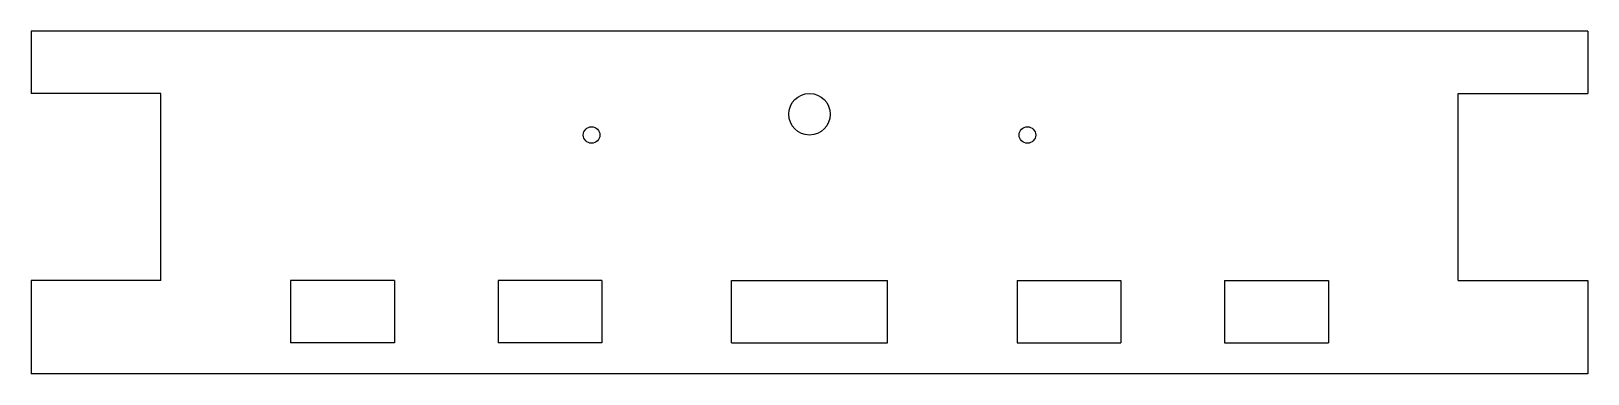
# Model space of a CAD drawing. Extents: x -150 to 150, y 250 to 316.
import ezdxf

# ---------------------------------------------------------------- set-up
doc = ezdxf.new("R2010")
doc.units = 0
doc.header["$MEASUREMENT"] = 0
doc.layers.add('VISIBLE', color=7, linetype='CONTINUOUS')

msp = doc.modelspace()

# ---------------------------------------------------------------- linework, layer by layer
at = {"layer": 'VISIBLE'}
for p, q in [((150, 316), (-150, 316)), ((-150, 316), (-150, 304)), ((150, 316), (150, 304)), ((-125, 304), (-150, 304)), ((-125, 268), (-125, 304)), ((125, 268), (125, 304)), ((125, 304), (150, 304)), ((-125, 268), (-150, 268)), ((-150, 268), (-150, 250)), ((-80, 268), (-100, 268)), ((-100, 268), (-100, 256)), ((-80, 268), (-80, 256)), ((-60, 268), (-60, 256)), ((-40, 268), (-60, 268)), ((-40, 268), (-40, 256)), ((-15, 256), (-15, 268)), ((-15, 268), (15, 268)), ((15, 256), (15, 268)), ((40, 268), (40, 256)), ((40, 268), (60, 268)), ((60, 268), (60, 256)), ((80, 268), (80, 256)), ((80, 268), (100, 268)), ((100, 268), (100, 256)), ((125, 268), (150, 268)), ((150, 268), (150, 250)), ((-80, 256), (-100, 256)), ((-40, 256), (-60, 256)), ((-15, 256), (15, 256)), ((40, 256), (60, 256)), ((80, 256), (100, 256)), ((150, 250), (-150, 250))]:
    msp.add_line(p, q, dxfattribs=at)
for centre, radius in [((0, 300), 4), ((-41.99, 296), 1.6), ((41.99, 296), 1.6)]:
    msp.add_circle(centre, radius, dxfattribs=at)

doc.saveas('drawing.dxf')
